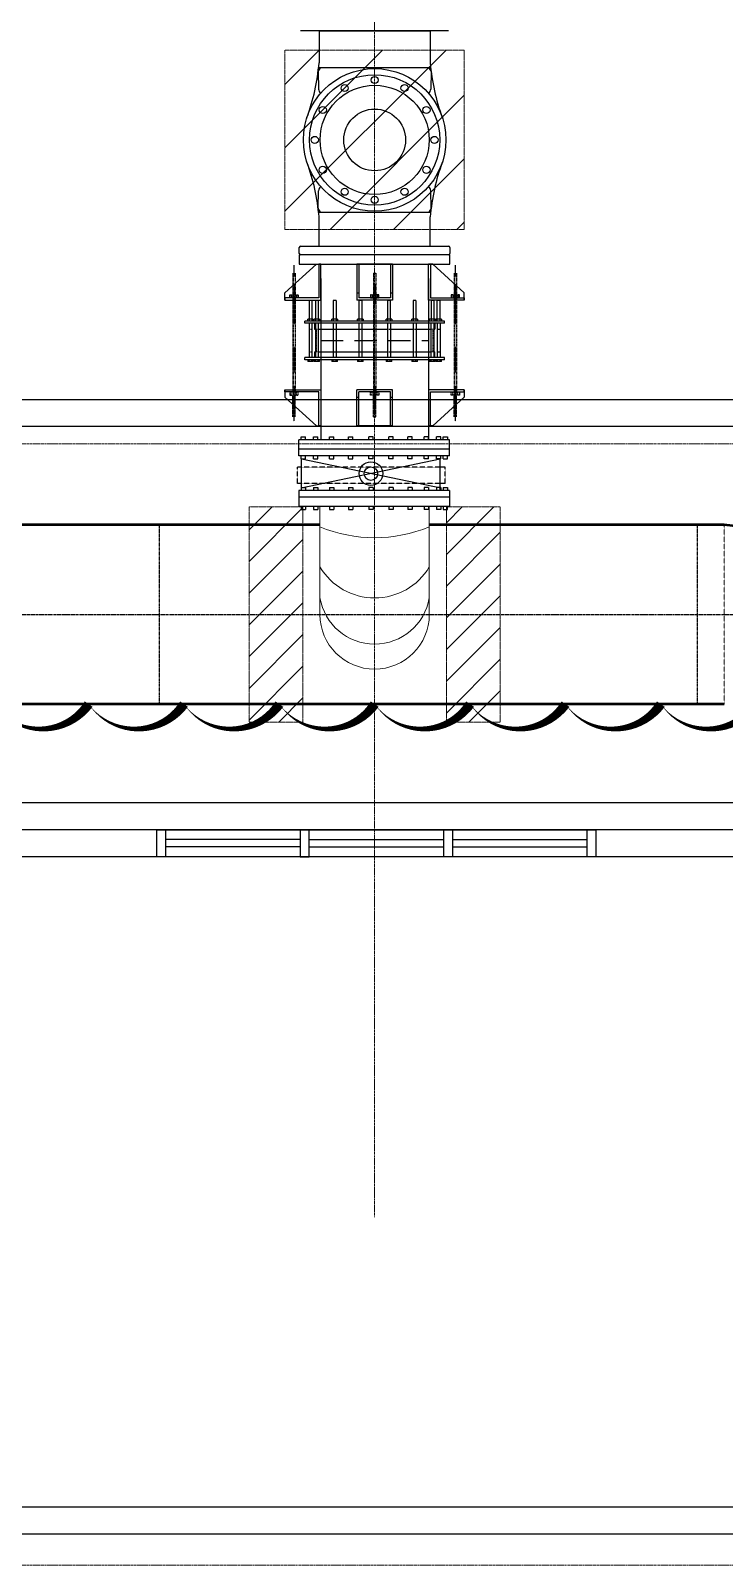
# Model space of a CAD drawing. Header units: inches. Extents: x 0 to 235202, y 0 to 361577.
# Drawn here: x 145004 to 148872, y 298225 to 306778 of the extents above; entities that cross this region are included whole.
import ezdxf

# ---------------------------------------------------------------- set-up
doc = ezdxf.new("R2010")
doc.units = ezdxf.units.IN
doc.header["$MEASUREMENT"] = 0
for name, pattern in [('CENTER', [2, 1.25, -0.25, 0.25, -0.25]), ('HIDDEN', [0.375, 0.25, -0.125]), ('PHANTOM2', [1.25, 0.625, -0.125, 0.125, -0.125, 0.125, -0.125])]:
    doc.linetypes.add(name, pattern=pattern)
for name, color, linetype, lineweight in [('.5', 8, 'Continuous', 0), ('DIM', 251, 'Continuous', 0), ('hid', 8, 'HIDDEN', 0)]:
    doc.layers.add(name, color=color, linetype=linetype, lineweight=lineweight)
for name, color, linetype in [('1', 1, 'CENTER'), ('2', 2, 'HIDDEN'), ('ID_LEGEND', 3, 'Continuous'), ('PIPE', 3, 'Continuous'), ('sleeve type coupling', 1, 'Continuous'), ('text', 3, 'Continuous')]:
    doc.layers.add(name, color=color, linetype=linetype)

msp = doc.modelspace()

# ---------------------------------------------------------------- linework, layer by layer
at = {"layer": '.5', "color": 8, "linetype": 'CENTER', "ltscale": 10}
for p, q in [((146922.4, 323510.1), (146922.4, 300165.4)), ((169573.2, 304475.8), (105058.9, 304475.8)), ((169573.2, 298225.3), (105058.9, 298225.3))]:
    msp.add_line(p, q, dxfattribs=at)
at = {"color": 8, "lineweight": -3, "ltscale": 5}
for p, q in [((147335.2, 306777.8), (146509.6, 306777.8)), ((146502.4, 305535.9), (146502.4, 305569.4)), ((146509.6, 305576.7), (147335.2, 305576.7)), ((147335.2, 305528.7), (146509.6, 305528.7)), ((147342.4, 305569.4), (147342.4, 305535.9))]:
    msp.add_line(p, q, dxfattribs=at)
at = {"color": 8}
for p, q in [((147342.4, 305528.7), (146502.4, 305528.7)), ((146502.4, 305528.7), (146502.4, 305476.7)), ((147342.4, 305476.7), (147342.4, 305528.7)), ((146422.4, 305316.7), (146597.4, 305476.7)), ((146502.4, 305476.7), (147342.4, 305476.7)), ((146597.4, 305476.7), (146622.4, 305476.7)), ((146622.4, 305476.7), (146610.4, 305476.7)), ((146610.4, 305476.7), (146610.4, 305288.7)), ((146622.4, 305276.7), (146622.4, 305476.7)), ((146822.4, 305476.7), (146822.4, 305276.7)), ((147022.4, 305476.7), (146822.4, 305476.7)), ((146834.4, 305476.7), (146834.4, 305288.7)), ((147010.4, 305476.7), (147010.4, 305288.7)), ((147022.4, 305476.7), (147022.4, 305276.7)), ((147247.4, 305476.7), (147222.4, 305476.7)), ((147222.4, 305476.7), (147234.4, 305476.7)), ((147222.4, 305276.7), (147222.4, 305476.7)), ((147234.4, 305476.7), (147234.4, 305288.7)), ((147422.4, 305316.7), (147247.4, 305476.7)), ((146422.4, 305276.7), (146422.4, 305316.7)), ((146610.4, 305288.7), (146422.4, 305288.7)), ((146422.4, 305288.7), (146422.4, 305276.7)), ((146422.4, 305276.7), (146622.4, 305276.7)), ((146822.4, 305316.7), (146834.4, 305316.7)), ((147022.4, 305276.7), (146822.4, 305276.7)), ((147010.4, 305288.7), (146834.4, 305288.7)), ((147010.4, 305316.7), (147022.4, 305316.7)), ((147422.4, 305276.7), (147222.4, 305276.7)), ((147234.4, 305288.7), (147422.4, 305288.7)), ((147422.4, 305276.7), (147422.4, 305316.7)), ((147422.4, 305288.7), (147422.4, 305276.7)), ((146422.4, 304776.3), (146422.4, 304736.3)), ((146422.4, 304764.3), (146422.4, 304776.3)), ((146422.4, 304776.3), (146622.4, 304776.3)), ((146610.4, 304764.3), (146422.4, 304764.3)), ((146422.4, 304736.3), (146597.4, 304576.3)), ((146610.4, 304576.3), (146610.4, 304764.3)), ((146622.4, 304776.3), (146622.4, 304576.3)), ((146822.4, 304576.3), (146822.4, 304776.3)), ((147022.4, 304776.3), (146822.4, 304776.3)), ((146822.4, 304736.3), (146834.4, 304736.3)), ((146834.4, 304576.3), (146834.4, 304764.3)), ((147010.4, 304764.3), (146834.4, 304764.3)), ((147010.4, 304576.3), (147010.4, 304764.3)), ((147010.4, 304736.3), (147022.4, 304736.3)), ((147022.4, 304576.3), (147022.4, 304776.3)), ((147422.4, 304776.3), (147222.4, 304776.3)), ((147222.4, 304776.3), (147222.4, 304576.3)), ((147234.4, 304576.3), (147234.4, 304764.3)), ((147234.4, 304764.3), (147422.4, 304764.3)), ((147422.4, 304736.3), (147247.4, 304576.3)), ((147422.4, 304776.3), (147422.4, 304736.3)), ((147422.4, 304764.3), (147422.4, 304776.3)), ((146597.4, 304576.3), (146622.4, 304576.3)), ((146622.4, 304576.3), (146610.4, 304576.3)), ((147022.4, 304576.3), (146822.4, 304576.3)), ((147247.4, 304576.3), (147222.4, 304576.3)), ((147222.4, 304576.3), (147234.4, 304576.3)), ((147339.9, 304497.6), (146499.9, 304497.6)), ((146499.9, 304408.9), (146499.9, 304497.6)), ((146512, 304514.8), (146536.2, 304514.8)), ((146512, 304497.6), (146512, 304514.8)), ((146536.2, 304497.6), (146536.2, 304514.8)), ((146581.3, 304514.8), (146605.5, 304514.8)), ((146581.3, 304497.6), (146581.3, 304514.8)), ((146605.5, 304497.6), (146605.5, 304514.8)), ((146671.6, 304514.8), (146695.8, 304514.8)), ((146671.6, 304497.6), (146671.6, 304514.8)), ((146695.8, 304497.6), (146695.8, 304514.8)), ((146776.7, 304514.8), (146800.9, 304514.8)), ((146776.7, 304497.6), (146776.7, 304514.8)), ((146800.9, 304497.6), (146800.9, 304514.8)), ((146889.5, 304497.6), (146889.5, 304514.8)), ((146913.7, 304514.8), (146889.5, 304514.8)), ((146913.7, 304497.6), (146913.7, 304514.8)), ((147002.3, 304497.6), (147002.3, 304514.8)), ((147026.6, 304514.8), (147002.3, 304514.8)), ((147026.6, 304497.6), (147026.6, 304514.8)), ((147107.5, 304497.6), (147107.5, 304514.8)), ((147131.7, 304514.8), (147107.5, 304514.8)), ((147131.7, 304497.6), (147131.7, 304514.8)), ((147197.7, 304497.6), (147197.7, 304514.8)), ((147222, 304514.8), (147197.7, 304514.8)), ((147222, 304497.6), (147222, 304514.8)), ((147267, 304497.6), (147267, 304514.8)), ((147291.2, 304514.8), (147267, 304514.8)), ((147291.2, 304497.6), (147291.2, 304514.8)), ((147305.3, 304497.6), (147305.3, 304514.8)), ((147305.3, 304514.8), (147329.5, 304514.8)), ((147329.5, 304514.8), (147329.5, 304497.6)), ((147339.9, 304408.9), (147339.9, 304497.6)), ((147339.9, 304444.9), (146499.9, 304444.9)), ((147339.9, 304408.9), (146499.9, 304408.9)), ((146512, 304391.7), (146512, 304408.9)), ((146512, 304230.9), (147287.9, 304391.7)), ((146512, 304391.7), (146536.2, 304391.7)), ((146515.4, 304391.7), (147291.2, 304230.9)), ((146515.4, 304213.7), (146515.4, 304391.7)), ((146536.2, 304391.7), (146536.2, 304408.9)), ((146581.3, 304391.7), (146581.3, 304408.9)), ((146581.3, 304391.7), (146605.5, 304391.7)), ((146605.5, 304391.7), (146605.5, 304408.9)), ((146671.6, 304391.7), (146671.6, 304408.9)), ((146671.6, 304391.7), (146695.8, 304391.7)), ((146695.8, 304391.7), (146695.8, 304408.9)), ((146776.7, 304391.7), (146776.7, 304408.9)), ((146776.7, 304391.7), (146800.9, 304391.7)), ((146800.9, 304391.7), (146800.9, 304408.9)), ((146889.5, 304391.7), (146889.5, 304408.9)), ((146913.7, 304391.7), (146889.5, 304391.7)), ((146913.7, 304391.7), (146913.7, 304408.9)), ((147002.3, 304391.7), (147002.3, 304408.9)), ((147026.6, 304391.7), (147002.3, 304391.7)), ((147026.6, 304391.7), (147026.6, 304408.9)), ((147107.5, 304391.7), (147107.5, 304408.9)), ((147131.7, 304391.7), (147107.5, 304391.7)), ((147131.7, 304391.7), (147131.7, 304408.9)), ((147197.7, 304391.7), (147197.7, 304408.9)), ((147222, 304391.7), (147197.7, 304391.7)), ((147222, 304391.7), (147222, 304408.9)), ((147267, 304391.7), (147267, 304408.9)), ((147291.2, 304391.7), (147267, 304391.7)), ((147287.9, 304213.7), (147287.9, 304391.7)), ((147291.2, 304391.7), (147291.2, 304408.9)), ((147305.3, 304391.7), (147305.3, 304408.9)), ((147305.3, 304391.7), (147329.5, 304391.7)), ((147329.5, 304391.7), (147329.5, 304408.9)), ((146515.4, 304344.5), (146492.2, 304344.5)), ((147315.6, 304344.5), (147287.9, 304344.5)), ((146515.4, 304254.2), (146492.2, 304254.2)), ((146499.9, 304214.6), (146499.9, 304126.6)), ((147339.9, 304214.6), (146499.9, 304214.6)), ((146512, 304231.8), (146536.2, 304231.8)), ((146512, 304231.8), (146512, 304214.6)), ((146536.2, 304231.8), (146536.2, 304214.6)), ((146581.3, 304231.8), (146605.5, 304231.8)), ((146581.3, 304231.8), (146581.3, 304214.6)), ((146605.5, 304231.8), (146605.5, 304214.6)), ((146671.6, 304231.8), (146695.8, 304231.8)), ((146671.6, 304231.8), (146671.6, 304214.6)), ((146695.8, 304231.8), (146695.8, 304214.6)), ((146776.7, 304231.8), (146800.9, 304231.8)), ((146776.7, 304231.8), (146776.7, 304214.6)), ((146800.9, 304231.8), (146800.9, 304214.6)), ((146889.5, 304231.8), (146889.5, 304214.6)), ((146913.7, 304231.8), (146889.5, 304231.8)), ((146913.7, 304231.8), (146913.7, 304214.6)), ((147002.3, 304231.8), (147002.3, 304214.6)), ((147026.6, 304231.8), (147002.3, 304231.8)), ((147026.6, 304231.8), (147026.6, 304214.6)), ((147107.5, 304231.8), (147107.5, 304214.6)), ((147131.7, 304231.8), (147107.5, 304231.8)), ((147131.7, 304231.8), (147131.7, 304214.6)), ((147197.7, 304231.8), (147197.7, 304214.6)), ((147222, 304231.8), (147197.7, 304231.8)), ((147222, 304231.8), (147222, 304214.6)), ((147267, 304231.8), (147267, 304214.6)), ((147291.2, 304231.8), (147267, 304231.8)), ((147315.6, 304254.2), (147287.9, 304254.2)), ((147291.2, 304231.8), (147291.2, 304214.6)), ((147305.3, 304231.8), (147305.3, 304214.6)), ((147305.3, 304231.8), (147329.5, 304231.8)), ((147329.5, 304231.8), (147329.5, 304214.6)), ((147339.9, 304214.6), (147339.9, 304126.6)), ((147339.9, 304178.6), (146499.9, 304178.6)), ((147339.9, 304126.6), (146499.9, 304126.6)), ((146512, 304126.6), (146512, 304109.3)), ((146536.2, 304126.6), (146536.2, 304109.3)), ((146581.3, 304126.6), (146581.3, 304109.3)), ((146605.5, 304126.6), (146605.5, 304109.3)), ((146671.6, 304126.6), (146671.6, 304109.3)), ((146695.8, 304126.6), (146695.8, 304109.3)), ((146776.7, 304126.6), (146776.7, 304109.3)), ((146800.9, 304126.6), (146800.9, 304109.3)), ((146889.5, 304126.6), (146889.5, 304109.3)), ((146913.7, 304126.6), (146913.7, 304109.3)), ((147002.3, 304126.6), (147002.3, 304109.3)), ((147026.6, 304126.6), (147026.6, 304109.3)), ((147107.5, 304126.6), (147107.5, 304109.3)), ((147131.7, 304126.6), (147131.7, 304109.3)), ((147197.7, 304126.6), (147197.7, 304109.3)), ((147222, 304126.6), (147222, 304109.3)), ((147267, 304126.6), (147267, 304109.3)), ((147291.2, 304126.6), (147291.2, 304109.3)), ((147305.3, 304126.6), (147305.3, 304109.3)), ((147329.5, 304109.3), (147329.5, 304126.6)), ((146512, 304109.3), (146536.2, 304109.3)), ((146581.3, 304109.3), (146605.5, 304109.3)), ((146671.6, 304109.3), (146695.8, 304109.3)), ((146776.7, 304109.3), (146800.9, 304109.3)), ((146913.7, 304109.3), (146889.5, 304109.3)), ((147026.6, 304109.3), (147002.3, 304109.3)), ((147131.7, 304109.3), (147107.5, 304109.3)), ((147222, 304109.3), (147197.7, 304109.3)), ((147291.2, 304109.3), (147267, 304109.3)), ((147305.3, 304109.3), (147329.5, 304109.3))]:
    msp.add_line(p, q, dxfattribs=at)
at = {"color": 8, "linetype": 'HIDDEN'}
for p, q in [((146492.2, 304254.2), (146492.2, 304344.5)), ((147287.9, 304344.5), (146515.4, 304344.5)), ((147315.6, 304254.2), (147315.6, 304344.5)), ((147287.9, 304254.2), (146515.4, 304254.2))]:
    msp.add_line(p, q, dxfattribs=at)
at = {"color": 8, "linetype": 'PHANTOM2', "ltscale": 20}
msp.add_line((125082.6, 303524.6), (152564.9, 303524.6), dxfattribs=at)
at = {"color": 1}
msp.add_lwpolyline([(138946.1, 303024.6, 0, 53.2, 0.520567), (139477.9, 303024.6, 0, 53.2, 0.520567), (140009.7, 303024.6, 0, 53.2, 0.520567), (140541.6, 303024.6, 0, 53.2, 0.520567), (141073.4, 303024.6, 0, 53.2, 0.520567), (141605.2, 303024.6, 0, 53.2, 0.520567), (142137, 303024.6, 0, 53.2, 0.520567), (142668.8, 303024.6, 0, 53.2, 0.520567), (143200.6, 303024.6, 0, 53.2, 0.520567), (143732.4, 303024.6, 0, 53.2, 0.520567), (144264.2, 303024.6, 0, 53.2, 0.520567), (144796, 303024.6, 0, 53.2, 0.520567), (145327.8, 303024.6, 0, 53.2, 0.520567), (145859.6, 303024.6, 0, 53.2, 0.520567), (146391.4, 303024.6, 0, 53.2, 0.520567), (146923.2, 303024.6, 0, 53.2, 0.520567), (147455, 303024.6, 0, 53.2, 0.520567), (147986.8, 303024.6, 0, 53.2, 0.520567), (148518.6, 303024.6, 0, 53.2, 0.520567), (149050.4, 303024.6, 0, 53.2, 0.520567)], format="xyseb", dxfattribs=at)
at = {"color": 8}
for radius in [65.7, 37.5]:
    msp.add_circle((146901.6, 304309.4), radius, dxfattribs=at)
at = {"color": 8, "lineweight": -3, "ltscale": 5}
for centre, start, end in [((146509.6, 305569.4), 90, 180), ((146509.6, 305535.9), 180, 270), ((147335.2, 305569.4), 0, 90), ((147335.2, 305535.9), 270, 0)]:
    msp.add_arc(centre, 7.24, start, end, dxfattribs=at)
at = {"layer": '1', "color": 8}
for p, q in [((146465.8, 305426.7), (146465.8, 304764.3)), ((146465.8, 305426.7), (146465.8, 305305.9)), ((146479, 305426.7), (146479, 305305.9)), ((146479.1, 305426.7), (146479.1, 304764.3)), ((146915.8, 305426.7), (146915.8, 304764.3)), ((146915.8, 305426.7), (146915.8, 305305.9)), ((146915.8, 305426.7), (146929, 305426.7)), ((146915.8, 305426.7), (146929, 305426.7)), ((146929, 305426.7), (146929, 304764.3)), ((146929, 305426.7), (146929, 305305.9)), ((147365.8, 305426.7), (147365.8, 304764.3)), ((147365.8, 305426.7), (147365.8, 305305.9)), ((147379, 305426.7), (147379, 304764.3)), ((147379, 305426.7), (147379, 305305.9)), ((146479, 305363.2), (146465.8, 305363.2)), ((146479, 305363.2), (146465.8, 305363.2)), ((146479, 305359.2), (146465.8, 305359.2)), ((146479, 305359.2), (146465.8, 305359.2)), ((146479, 305359.2), (146465.8, 305359.2)), ((146479, 305359.2), (146465.8, 305359.2)), ((146479, 305355.1), (146465.8, 305355.1)), ((146479, 305355.1), (146465.8, 305355.1)), ((146479, 305351.3), (146465.8, 305351.3)), ((146479, 305351.3), (146465.8, 305351.3)), ((146479, 305347.2), (146465.8, 305347.2)), ((146479, 305347.2), (146465.8, 305347.2)), ((146479, 305347.2), (146465.8, 305347.2)), ((146479, 305347.2), (146465.8, 305347.2)), ((146479, 305343.1), (146465.8, 305343.1)), ((146479, 305343.1), (146465.8, 305343.1)), ((146479, 305339), (146465.8, 305339)), ((146479, 305339), (146465.8, 305339)), ((146479, 305334.9), (146465.8, 305334.9)), ((146479, 305334.9), (146465.8, 305334.9)), ((146479, 305330.8), (146465.8, 305330.8)), ((146479, 305330.8), (146465.8, 305330.8)), ((146479, 305326.7), (146465.8, 305326.7)), ((146479, 305326.7), (146465.8, 305326.7)), ((146915.8, 305363.2), (146929, 305363.2)), ((146915.8, 305363.2), (146929, 305363.2)), ((146915.8, 305359.2), (146929, 305359.2)), ((146915.8, 305359.2), (146929, 305359.2)), ((146915.8, 305359.2), (146929, 305359.2)), ((146915.8, 305359.2), (146929, 305359.2)), ((146915.8, 305355.1), (146929, 305355.1)), ((146915.8, 305355.1), (146929, 305355.1)), ((146915.8, 305351.3), (146929, 305351.3)), ((146915.8, 305351.3), (146929, 305351.3)), ((146915.8, 305347.2), (146929, 305347.2)), ((146915.8, 305347.2), (146929, 305347.2)), ((146915.8, 305347.2), (146929, 305347.2)), ((146915.8, 305347.2), (146929, 305347.2)), ((146915.8, 305343.1), (146929, 305343.1)), ((146915.8, 305343.1), (146929, 305343.1)), ((146915.8, 305339), (146929, 305339)), ((146915.8, 305339), (146929, 305339)), ((146915.8, 305334.9), (146929, 305334.9)), ((146915.8, 305334.9), (146929, 305334.9)), ((146915.8, 305330.8), (146929, 305330.8)), ((146915.8, 305330.8), (146929, 305330.8)), ((146915.8, 305326.7), (146929, 305326.7)), ((146915.8, 305326.7), (146929, 305326.7)), ((147365.8, 305363.2), (147379, 305363.2)), ((147365.8, 305363.2), (147379, 305363.2)), ((147365.8, 305359.2), (147379, 305359.2)), ((147365.8, 305359.2), (147379, 305359.2)), ((147365.8, 305359.2), (147379, 305359.2)), ((147365.8, 305359.2), (147379, 305359.2)), ((147365.8, 305355.1), (147379, 305355.1)), ((147365.8, 305355.1), (147379, 305355.1)), ((147365.8, 305351.3), (147379, 305351.3)), ((147365.8, 305351.3), (147379, 305351.3)), ((147365.8, 305347.2), (147379, 305347.2)), ((147365.8, 305347.2), (147379, 305347.2)), ((147365.8, 305347.2), (147379, 305347.2)), ((147365.8, 305347.2), (147379, 305347.2)), ((147365.8, 305343.1), (147379, 305343.1)), ((147365.8, 305343.1), (147379, 305343.1)), ((147365.8, 305339), (147379, 305339)), ((147365.8, 305339), (147379, 305339)), ((147365.8, 305334.9), (147379, 305334.9)), ((147365.8, 305334.9), (147379, 305334.9)), ((147365.8, 305330.8), (147379, 305330.8)), ((147365.8, 305330.8), (147379, 305330.8)), ((147365.8, 305326.7), (147379, 305326.7)), ((147365.8, 305326.7), (147379, 305326.7)), ((146449.7, 305288.7), (146449.7, 305305.9)), ((146449.7, 305305.9), (146495.2, 305305.9)), ((146449.7, 305288.7), (146449.7, 305305.9)), ((146449.7, 305305.9), (146495.2, 305305.9)), ((146495.2, 305288.7), (146449.7, 305288.7)), ((146495.2, 305288.7), (146449.7, 305288.7)), ((146457.8, 305305.9), (146457.8, 305288.7)), ((146457.8, 305305.9), (146457.8, 305288.7)), ((146479, 305322.7), (146465.8, 305322.7)), ((146479, 305322.7), (146465.8, 305322.7)), ((146479, 305318.6), (146465.8, 305318.6)), ((146479, 305318.6), (146465.8, 305318.6)), ((146479, 305314.5), (146465.8, 305314.5)), ((146479, 305314.5), (146465.8, 305314.5)), ((146479, 305310.4), (146465.8, 305310.4)), ((146479, 305310.4), (146465.8, 305310.4)), ((146479, 305306.3), (146465.8, 305306.3)), ((146479, 305306.3), (146465.8, 305306.3)), ((146479, 305285.9), (146465.8, 305285.9)), ((146479, 305285.9), (146465.8, 305285.9)), ((146479, 305281.8), (146465.8, 305281.8)), ((146479, 305281.8), (146465.8, 305281.8)), ((146479, 305277.7), (146465.8, 305277.7)), ((146479, 305277.7), (146465.8, 305277.7)), ((146479, 305273.6), (146465.8, 305273.6)), ((146479, 305273.6), (146465.8, 305273.6)), ((146479, 305269.5), (146465.8, 305269.5)), ((146479, 305269.5), (146465.8, 305269.5)), ((146479, 305265.5), (146465.8, 305265.5)), ((146479, 305265.5), (146465.8, 305265.5)), ((146479, 305261.4), (146465.8, 305261.4)), ((146479, 305261.4), (146465.8, 305261.4)), ((146479, 305257.3), (146465.8, 305257.3)), ((146479, 305257.3), (146465.8, 305257.3)), ((146487, 305305.9), (146487, 305288.7)), ((146487, 305305.9), (146487, 305288.7)), ((146495.2, 305305.9), (146495.2, 305288.7)), ((146495.2, 305305.9), (146495.2, 305288.7)), ((146945.2, 305305.9), (146899.7, 305305.9)), ((146899.7, 305305.9), (146899.7, 305288.7)), ((146945.2, 305305.9), (146899.7, 305305.9)), ((146899.7, 305305.9), (146899.7, 305288.7)), ((146899.7, 305288.7), (146945.2, 305288.7)), ((146899.7, 305288.7), (146945.2, 305288.7)), ((146907.8, 305305.9), (146907.8, 305288.7)), ((146907.8, 305305.9), (146907.8, 305288.7)), ((146915.8, 305322.7), (146929, 305322.7)), ((146915.8, 305322.7), (146929, 305322.7)), ((146915.8, 305318.6), (146929, 305318.6)), ((146915.8, 305318.6), (146929, 305318.6)), ((146915.8, 305314.5), (146929, 305314.5)), ((146915.8, 305314.5), (146929, 305314.5)), ((146915.8, 305310.4), (146929, 305310.4)), ((146915.8, 305310.4), (146929, 305310.4)), ((146915.8, 305306.3), (146929, 305306.3)), ((146915.8, 305306.3), (146929, 305306.3)), ((146915.8, 305285.9), (146929, 305285.9)), ((146915.8, 305285.9), (146929, 305285.9)), ((146915.8, 305281.8), (146929, 305281.8)), ((146915.8, 305281.8), (146929, 305281.8)), ((146915.8, 305277.7), (146929, 305277.7)), ((146915.8, 305277.7), (146929, 305277.7)), ((146915.8, 305273.6), (146929, 305273.6)), ((146915.8, 305273.6), (146929, 305273.6)), ((146915.8, 305269.5), (146929, 305269.5)), ((146915.8, 305269.5), (146929, 305269.5)), ((146915.8, 305265.5), (146929, 305265.5)), ((146915.8, 305265.5), (146929, 305265.5)), ((146915.8, 305261.4), (146929, 305261.4)), ((146915.8, 305261.4), (146929, 305261.4)), ((146915.8, 305257.3), (146929, 305257.3)), ((146915.8, 305257.3), (146929, 305257.3)), ((146937, 305305.9), (146937, 305288.7)), ((146937, 305305.9), (146937, 305288.7)), ((146945.2, 305288.7), (146945.2, 305305.9)), ((146945.2, 305288.7), (146945.2, 305305.9)), ((147395.2, 305305.9), (147349.7, 305305.9)), ((147349.7, 305305.9), (147349.7, 305288.7)), ((147395.2, 305305.9), (147349.7, 305305.9)), ((147349.7, 305305.9), (147349.7, 305288.7)), ((147349.7, 305288.7), (147395.2, 305288.7)), ((147349.7, 305288.7), (147395.2, 305288.7)), ((147357.8, 305305.9), (147357.8, 305288.7)), ((147357.8, 305305.9), (147357.8, 305288.7)), ((147365.8, 305322.7), (147379, 305322.7)), ((147365.8, 305322.7), (147379, 305322.7)), ((147365.8, 305318.6), (147379, 305318.6)), ((147365.8, 305318.6), (147379, 305318.6)), ((147365.8, 305314.5), (147379, 305314.5)), ((147365.8, 305314.5), (147379, 305314.5)), ((147365.8, 305310.4), (147379, 305310.4)), ((147365.8, 305310.4), (147379, 305310.4)), ((147365.8, 305306.3), (147379, 305306.3)), ((147365.8, 305306.3), (147379, 305306.3)), ((147365.8, 305285.9), (147379, 305285.9)), ((147365.8, 305285.9), (147379, 305285.9)), ((147365.8, 305281.8), (147379, 305281.8)), ((147365.8, 305281.8), (147379, 305281.8)), ((147365.8, 305277.7), (147379, 305277.7)), ((147365.8, 305277.7), (147379, 305277.7)), ((147365.8, 305273.6), (147379, 305273.6)), ((147365.8, 305273.6), (147379, 305273.6)), ((147365.8, 305269.5), (147379, 305269.5)), ((147365.8, 305269.5), (147379, 305269.5)), ((147365.8, 305265.5), (147379, 305265.5)), ((147365.8, 305265.5), (147379, 305265.5)), ((147365.8, 305261.4), (147379, 305261.4)), ((147365.8, 305261.4), (147379, 305261.4)), ((147365.8, 305257.3), (147379, 305257.3)), ((147365.8, 305257.3), (147379, 305257.3)), ((147387, 305305.9), (147387, 305288.7)), ((147387, 305305.9), (147387, 305288.7)), ((147395.2, 305288.7), (147395.2, 305305.9)), ((147395.2, 305288.7), (147395.2, 305305.9)), ((146449.7, 304764.3), (146449.7, 304747.1)), ((146495.2, 304764.3), (146449.7, 304764.3)), ((146449.7, 304764.3), (146449.7, 304747.1)), ((146495.2, 304764.3), (146449.7, 304764.3)), ((146449.7, 304747.1), (146495.2, 304747.1)), ((146449.7, 304747.1), (146495.2, 304747.1)), ((146457.8, 304747.1), (146457.8, 304764.3)), ((146457.8, 304747.1), (146457.8, 304764.3)), ((146479, 304795.6), (146465.8, 304795.6)), ((146479, 304795.6), (146465.8, 304795.6)), ((146479, 304791.6), (146465.8, 304791.6)), ((146479, 304791.6), (146465.8, 304791.6)), ((146479, 304787.5), (146465.8, 304787.5)), ((146479, 304787.5), (146465.8, 304787.5)), ((146479, 304783.4), (146465.8, 304783.4)), ((146479, 304783.4), (146465.8, 304783.4)), ((146479, 304779.3), (146465.8, 304779.3)), ((146479, 304779.3), (146465.8, 304779.3)), ((146479, 304775.2), (146465.8, 304775.2)), ((146479, 304775.2), (146465.8, 304775.2)), ((146479, 304771.1), (146465.8, 304771.1)), ((146479, 304771.1), (146465.8, 304771.1)), ((146479, 304767), (146465.8, 304767)), ((146479, 304767), (146465.8, 304767)), ((146465.8, 304626.3), (146465.8, 304747.1)), ((146479, 304746.6), (146465.8, 304746.6)), ((146479, 304746.6), (146465.8, 304746.6)), ((146479, 304742.5), (146465.8, 304742.5)), ((146479, 304742.5), (146465.8, 304742.5)), ((146479, 304738.4), (146465.8, 304738.4)), ((146479, 304738.4), (146465.8, 304738.4)), ((146479, 304734.3), (146465.8, 304734.3)), ((146479, 304734.3), (146465.8, 304734.3)), ((146479, 304730.3), (146465.8, 304730.3)), ((146479, 304730.3), (146465.8, 304730.3)), ((146479, 304726.2), (146465.8, 304726.2)), ((146479, 304726.2), (146465.8, 304726.2)), ((146479, 304626.3), (146479, 304747.1)), ((146487, 304747.1), (146487, 304764.3)), ((146487, 304747.1), (146487, 304764.3)), ((146495.2, 304747.1), (146495.2, 304764.3)), ((146495.2, 304747.1), (146495.2, 304764.3)), ((146899.7, 304747.1), (146899.7, 304764.3)), ((146899.7, 304764.3), (146945.2, 304764.3)), ((146899.7, 304747.1), (146899.7, 304764.3)), ((146899.7, 304764.3), (146945.2, 304764.3)), ((146945.2, 304747.1), (146899.7, 304747.1)), ((146945.2, 304747.1), (146899.7, 304747.1)), ((146907.8, 304747.1), (146907.8, 304764.3)), ((146907.8, 304747.1), (146907.8, 304764.3)), ((146915.8, 304795.6), (146929, 304795.6)), ((146915.8, 304795.6), (146929, 304795.6)), ((146915.8, 304791.6), (146929, 304791.6)), ((146915.8, 304791.6), (146929, 304791.6)), ((146915.8, 304787.5), (146929, 304787.5)), ((146915.8, 304787.5), (146929, 304787.5)), ((146915.8, 304783.4), (146929, 304783.4)), ((146915.8, 304783.4), (146929, 304783.4)), ((146915.8, 304779.3), (146929, 304779.3)), ((146915.8, 304779.3), (146929, 304779.3)), ((146915.8, 304775.2), (146929, 304775.2)), ((146915.8, 304775.2), (146929, 304775.2)), ((146915.8, 304771.1), (146929, 304771.1)), ((146915.8, 304771.1), (146929, 304771.1)), ((146915.8, 304767), (146929, 304767)), ((146915.8, 304767), (146929, 304767)), ((146915.8, 304626.3), (146915.8, 304747.1)), ((146915.8, 304746.6), (146929, 304746.6)), ((146915.8, 304746.6), (146929, 304746.6)), ((146915.8, 304742.5), (146929, 304742.5)), ((146915.8, 304742.5), (146929, 304742.5)), ((146915.8, 304738.4), (146929, 304738.4)), ((146915.8, 304738.4), (146929, 304738.4)), ((146915.8, 304734.3), (146929, 304734.3)), ((146915.8, 304734.3), (146929, 304734.3)), ((146915.8, 304730.3), (146929, 304730.3)), ((146915.8, 304730.3), (146929, 304730.3)), ((146915.8, 304726.2), (146929, 304726.2)), ((146915.8, 304726.2), (146929, 304726.2)), ((146929, 304626.3), (146929, 304747.1)), ((146937, 304747.1), (146937, 304764.3)), ((146937, 304747.1), (146937, 304764.3)), ((146945.2, 304764.3), (146945.2, 304747.1)), ((146945.2, 304764.3), (146945.2, 304747.1)), ((147349.7, 304747.1), (147349.7, 304764.3)), ((147349.7, 304764.3), (147395.2, 304764.3)), ((147349.7, 304747.1), (147349.7, 304764.3)), ((147349.7, 304764.3), (147395.2, 304764.3)), ((147395.2, 304747.1), (147349.7, 304747.1)), ((147395.2, 304747.1), (147349.7, 304747.1)), ((147357.8, 304747.1), (147357.8, 304764.3)), ((147357.8, 304747.1), (147357.8, 304764.3)), ((147365.8, 304795.6), (147379, 304795.6)), ((147365.8, 304795.6), (147379, 304795.6)), ((147365.8, 304791.6), (147379, 304791.6)), ((147365.8, 304791.6), (147379, 304791.6)), ((147365.8, 304787.5), (147379, 304787.5)), ((147365.8, 304787.5), (147379, 304787.5)), ((147365.8, 304783.4), (147379, 304783.4)), ((147365.8, 304783.4), (147379, 304783.4)), ((147365.8, 304779.3), (147379, 304779.3)), ((147365.8, 304779.3), (147379, 304779.3)), ((147365.8, 304775.2), (147379, 304775.2)), ((147365.8, 304775.2), (147379, 304775.2)), ((147365.8, 304771.1), (147379, 304771.1)), ((147365.8, 304771.1), (147379, 304771.1)), ((147365.8, 304767), (147379, 304767)), ((147365.8, 304767), (147379, 304767)), ((147365.8, 304626.3), (147365.8, 304747.1)), ((147365.8, 304746.6), (147379, 304746.6)), ((147365.8, 304746.6), (147379, 304746.6)), ((147365.8, 304742.5), (147379, 304742.5)), ((147365.8, 304742.5), (147379, 304742.5)), ((147365.8, 304738.4), (147379, 304738.4)), ((147365.8, 304738.4), (147379, 304738.4)), ((147365.8, 304734.3), (147379, 304734.3)), ((147365.8, 304734.3), (147379, 304734.3)), ((147365.8, 304730.3), (147379, 304730.3)), ((147365.8, 304730.3), (147379, 304730.3)), ((147365.8, 304726.2), (147379, 304726.2)), ((147365.8, 304726.2), (147379, 304726.2)), ((147379, 304626.3), (147379, 304747.1)), ((147387, 304747.1), (147387, 304764.3)), ((147387, 304747.1), (147387, 304764.3)), ((147395.2, 304764.3), (147395.2, 304747.1)), ((147395.2, 304764.3), (147395.2, 304747.1)), ((146479, 304722.1), (146465.8, 304722.1)), ((146479, 304722.1), (146465.8, 304722.1)), ((146479, 304718), (146465.8, 304718)), ((146479, 304718), (146465.8, 304718)), ((146479, 304713.9), (146465.8, 304713.9)), ((146479, 304713.9), (146465.8, 304713.9)), ((146479, 304709.8), (146465.8, 304709.8)), ((146479, 304709.8), (146465.8, 304709.8)), ((146479, 304705.7), (146465.8, 304705.7)), ((146479, 304705.7), (146465.8, 304705.7)), ((146479, 304705.7), (146465.8, 304705.7)), ((146479, 304705.7), (146465.8, 304705.7)), ((146479, 304701.7), (146465.8, 304701.7)), ((146479, 304701.7), (146465.8, 304701.7)), ((146479, 304697.8), (146465.8, 304697.8)), ((146479, 304697.8), (146465.8, 304697.8)), ((146479, 304693.8), (146465.8, 304693.8)), ((146479, 304693.8), (146465.8, 304693.8)), ((146479, 304693.8), (146465.8, 304693.8)), ((146479, 304693.8), (146465.8, 304693.8)), ((146479, 304689.7), (146465.8, 304689.7)), ((146479, 304689.7), (146465.8, 304689.7)), ((146915.8, 304722.1), (146929, 304722.1)), ((146915.8, 304722.1), (146929, 304722.1)), ((146915.8, 304718), (146929, 304718)), ((146915.8, 304718), (146929, 304718)), ((146915.8, 304713.9), (146929, 304713.9)), ((146915.8, 304713.9), (146929, 304713.9)), ((146915.8, 304709.8), (146929, 304709.8)), ((146915.8, 304709.8), (146929, 304709.8)), ((146915.8, 304705.7), (146929, 304705.7)), ((146915.8, 304705.7), (146929, 304705.7)), ((146915.8, 304705.7), (146929, 304705.7)), ((146915.8, 304705.7), (146929, 304705.7)), ((146915.8, 304701.7), (146929, 304701.7)), ((146915.8, 304701.7), (146929, 304701.7)), ((146915.8, 304697.8), (146929, 304697.8)), ((146915.8, 304697.8), (146929, 304697.8)), ((146915.8, 304693.8), (146929, 304693.8)), ((146915.8, 304693.8), (146929, 304693.8)), ((146915.8, 304693.8), (146929, 304693.8)), ((146915.8, 304693.8), (146929, 304693.8)), ((146915.8, 304689.7), (146929, 304689.7)), ((146915.8, 304689.7), (146929, 304689.7)), ((147365.8, 304722.1), (147379, 304722.1)), ((147365.8, 304722.1), (147379, 304722.1)), ((147365.8, 304718), (147379, 304718)), ((147365.8, 304718), (147379, 304718)), ((147365.8, 304713.9), (147379, 304713.9)), ((147365.8, 304713.9), (147379, 304713.9)), ((147365.8, 304709.8), (147379, 304709.8)), ((147365.8, 304709.8), (147379, 304709.8)), ((147365.8, 304705.7), (147379, 304705.7)), ((147365.8, 304705.7), (147379, 304705.7)), ((147365.8, 304705.7), (147379, 304705.7)), ((147365.8, 304705.7), (147379, 304705.7)), ((147365.8, 304701.7), (147379, 304701.7)), ((147365.8, 304701.7), (147379, 304701.7)), ((146915.8, 304626.3), (146929, 304626.3)), ((146915.8, 304626.3), (146929, 304626.3)), ((145722.4, 303024.6), (145722.4, 304024.6)), ((148722.4, 303024.6), (148722.4, 304024.6))]:
    msp.add_line(p, q, dxfattribs=at)
at = {"layer": '1', "color": 8, "linetype": 'CENTER', "ltscale": 0.09}
for p, q in [((146472.4, 305470.8), (146472.4, 304601)), ((147372.4, 305470.8), (147372.4, 304601))]:
    msp.add_line(p, q, dxfattribs=at)
at = {"layer": '1', "color": 8, "linetype": 'HIDDEN', "ltscale": 0.009}
for p, q in [((146465.8, 305288.7), (146465.8, 305305.9)), ((146479, 305302.2), (146465.8, 305302.2)), ((146479, 305302.2), (146465.8, 305302.2)), ((146479, 305298.1), (146465.8, 305298.1)), ((146479, 305298.1), (146465.8, 305298.1)), ((146479, 305294.1), (146465.8, 305294.1)), ((146479, 305294.1), (146465.8, 305294.1)), ((146479, 305290), (146465.8, 305290)), ((146479, 305290), (146465.8, 305290)), ((146479, 305288.7), (146479, 305305.9)), ((146915.8, 305288.7), (146915.8, 305305.9)), ((146915.8, 305302.2), (146929, 305302.2)), ((146915.8, 305302.2), (146929, 305302.2)), ((146915.8, 305298.1), (146929, 305298.1)), ((146915.8, 305298.1), (146929, 305298.1)), ((146915.8, 305294.1), (146929, 305294.1)), ((146915.8, 305294.1), (146929, 305294.1)), ((146915.8, 305290), (146929, 305290)), ((146915.8, 305290), (146929, 305290)), ((146929, 305288.7), (146929, 305305.9)), ((147365.8, 305288.7), (147365.8, 305305.9)), ((147365.8, 305302.2), (147379, 305302.2)), ((147365.8, 305302.2), (147379, 305302.2)), ((147365.8, 305298.1), (147379, 305298.1)), ((147365.8, 305298.1), (147379, 305298.1)), ((147365.8, 305294.1), (147379, 305294.1)), ((147365.8, 305294.1), (147379, 305294.1)), ((147365.8, 305290), (147379, 305290)), ((147365.8, 305290), (147379, 305290)), ((147379, 305288.7), (147379, 305305.9)), ((146465.8, 304764.3), (146465.8, 304747.1)), ((146479, 304763), (146465.8, 304763)), ((146479, 304763), (146465.8, 304763)), ((146479, 304758.9), (146465.8, 304758.9)), ((146479, 304758.9), (146465.8, 304758.9)), ((146479, 304754.8), (146465.8, 304754.8)), ((146479, 304754.8), (146465.8, 304754.8)), ((146479, 304750.7), (146465.8, 304750.7)), ((146479, 304750.7), (146465.8, 304750.7)), ((146479, 304764.3), (146479, 304747.1)), ((146915.8, 304764.3), (146915.8, 304747.1)), ((146915.8, 304763), (146929, 304763)), ((146915.8, 304763), (146929, 304763)), ((146915.8, 304758.9), (146929, 304758.9)), ((146915.8, 304758.9), (146929, 304758.9)), ((146915.8, 304754.8), (146929, 304754.8)), ((146915.8, 304754.8), (146929, 304754.8)), ((146915.8, 304750.7), (146929, 304750.7)), ((146915.8, 304750.7), (146929, 304750.7)), ((146929, 304764.3), (146929, 304747.1)), ((147365.8, 304764.3), (147365.8, 304747.1)), ((147365.8, 304763), (147379, 304763)), ((147365.8, 304763), (147379, 304763)), ((147365.8, 304758.9), (147379, 304758.9)), ((147365.8, 304758.9), (147379, 304758.9)), ((147365.8, 304754.8), (147379, 304754.8)), ((147365.8, 304754.8), (147379, 304754.8)), ((147365.8, 304750.7), (147379, 304750.7)), ((147365.8, 304750.7), (147379, 304750.7)), ((147379, 304764.3), (147379, 304747.1))]:
    msp.add_line(p, q, dxfattribs=at)
at = {"layer": '2', "color": 8, "linetype": 'HIDDEN', "ltscale": 500}
msp.add_line((146622.4, 305051.5), (147222.4, 305051.5), dxfattribs=at)
at = {"layer": 'DIM', "color": 8, "linetype": 'HIDDEN', "ltscale": 7}
for p, q in [((147422.4, 306669.2), (146422.4, 306669.2)), ((146422.4, 306669.2), (146422.4, 305669.2)), ((147422.4, 305669.2), (147422.4, 306669.2)), ((146422.4, 305669.2), (147422.4, 305669.2)), ((146222.4, 304124.6), (146222.4, 302924.6)), ((146522.4, 304124.6), (146222.4, 304124.6)), ((146522.4, 302924.6), (146522.4, 304124.6)), ((147322.4, 302924.6), (147322.4, 304124.6)), ((147322.4, 304124.6), (147622.4, 304124.6)), ((147622.4, 304124.6), (147622.4, 302924.6)), ((146222.4, 302924.6), (146522.4, 302924.6)), ((147622.4, 302924.6), (147322.4, 302924.6))]:
    msp.add_line(p, q, dxfattribs=at)
at = {"layer": 'DIM', "color": 8, "linetype": 'Continuous'}
for p, q in [((146422.4, 306478.3), (146613.3, 306669.2)), ((146422.4, 306124.7), (146966.8, 306669.2)), ((146422.4, 305771.2), (147320.4, 306669.2)), ((146674, 305669.2), (147422.4, 306417.6)), ((147027.5, 305669.2), (147422.4, 306064.1)), ((147381.1, 305669.2), (147422.4, 305710.5)), ((146222.4, 303996.5), (146350.5, 304124.6)), ((146222.4, 303819.8), (146522.4, 304119.8)), ((147322.4, 304035.9), (147411.1, 304124.6)), ((147322.4, 303859.1), (147587.9, 304124.6)), ((147322.4, 303682.3), (147622.4, 303982.3)), ((146222.4, 303643), (146522.4, 303943)), ((147322.4, 303505.6), (147622.4, 303805.6)), ((146222.4, 303466.2), (146522.4, 303766.2)), ((147322.4, 303328.8), (147622.4, 303628.8)), ((146222.4, 303289.4), (146522.4, 303589.4)), ((147322.4, 303152), (147622.4, 303452)), ((146222.4, 303112.7), (146522.4, 303412.7)), ((147322.4, 302975.2), (147622.4, 303275.2)), ((146222.4, 302935.9), (146522.4, 303235.9)), ((146387.9, 302924.6), (146522.4, 303059.1)), ((147448.6, 302924.6), (147622.4, 303098.4))]:
    msp.add_line(p, q, dxfattribs=at)
at = {"layer": 'DIM', "color": 8, "linetype": 'HIDDEN', "lineweight": 25, "ltscale": 10}
for p, q in [((126612.4, 304723.1), (153757.6, 304723.1)), ((126762.4, 304573.1), (153607.6, 304573.1)), ((153607.6, 302474.5), (126762.4, 302474.5)), ((153757.6, 302324.5), (126612.4, 302324.5)), ((148982.6, 302324.5), (144882.6, 302324.5)), ((145707.6, 302174.5), (145707.6, 302324.5)), ((145707.6, 302324.5), (148157.6, 302324.5)), ((145707.6, 302174.5), (145707.6, 302324.5)), ((145757.6, 302174.5), (145757.6, 302324.5)), ((146507.6, 302269.5), (145757.6, 302269.5)), ((146557.6, 302324.5), (146507.6, 302324.5)), ((146507.6, 302324.5), (146507.6, 302174.5)), ((146557.6, 302174.5), (146557.6, 302324.5)), ((146557.6, 302269.5), (147307.6, 302269.5)), ((147307.6, 302174.5), (147307.6, 302324.5)), ((147357.6, 302174.5), (147357.6, 302324.5)), ((147357.6, 302269.5), (148107.6, 302269.5)), ((148107.6, 302174.5), (148107.6, 302324.5)), ((148157.6, 302174.5), (148157.6, 302324.5)), ((148157.6, 302174.5), (148157.6, 302324.5)), ((148982.6, 302174.5), (144882.6, 302174.5)), ((148157.6, 302174.5), (145707.6, 302174.5)), ((146507.6, 302229.5), (145757.6, 302229.5)), ((146507.6, 302174.5), (146557.6, 302174.5)), ((146557.6, 302229.5), (147307.6, 302229.5)), ((147357.6, 302229.5), (148107.6, 302229.5)), ((162457.6, 298549.5), (126907.6, 298549.5)), ((148957.6, 298399.5), (144907.6, 298399.5))]:
    msp.add_line(p, q, dxfattribs=at)
at = {"layer": 'DIM', "color": 8}
for p, q in [((146617.6, 303524.6), (146617.6, 304126.6)), ((147227.2, 303524.6), (147227.2, 304126.6))]:
    msp.add_line(p, q, dxfattribs=at)
at = {"layer": 'DIM', "color": 8, "lineweight": 50}
for p, q in [((146617.6, 304024.6), (142737.4, 304024.6)), ((148872.4, 304024.6), (147227.2, 304024.6)), ((150472.4, 303824.6), (148872.4, 304024.6)), ((148872.4, 303024.6), (141682.6, 303024.6))]:
    msp.add_line(p, q, dxfattribs=at)
at = {"layer": 'DIM', "color": 8, "linetype": 'HIDDEN'}
msp.add_line((148872.4, 303024.6), (148872.4, 304024.6), dxfattribs=at)
at = {"layer": 'DIM', "color": 8}
for centre, radius, start, end in [((146922.4, 304748.6), 796.4, 247.5, 292.5), ((146922.4, 303971.6), 355.3, 210.94084, 329.05916), ((146922.4, 303668), 308.9, 189.42017, 350.57983), ((146922.4, 303524.6), 304.8, 180, 0)]:
    msp.add_arc(centre, radius, start, end, dxfattribs=at)
at = {"layer": 'hid', "color": 8, "ltscale": 0.1}
for p, q in [((146592.3, 305115.2), (146608.3, 305115.2)), ((146592.3, 305115.2), (146608.3, 305115.2)), ((146598.6, 304987.8), (146598.6, 305115.2)), ((147236.5, 305115.2), (147252.5, 305115.2)), ((147252.5, 305115.2), (147236.5, 305115.2)), ((147246.2, 304987.8), (147246.2, 305115.2)), ((146592.3, 304987.8), (146608.3, 304987.8)), ((146592.3, 304987.8), (146608.3, 304987.8)), ((147236.5, 304987.8), (147252.5, 304987.8)), ((147252.5, 304987.8), (147236.5, 304987.8))]:
    msp.add_line(p, q, dxfattribs=at)
at = {"layer": 'ID_LEGEND', "color": 8}
msp.add_circle((146922.4, 306169.2), 172.1, dxfattribs=at)
at = {"layer": 'PIPE', "color": 8}
for p, q in [((146612.3, 306777.8), (146612.3, 306597.9)), ((146612.3, 306777.8), (147232.5, 306777.8)), ((147232.5, 306777.8), (147232.5, 306597.9)), ((146607.4, 306549.8), (146609.9, 306452.2)), ((146609.9, 306572.3), (147234.9, 306572.3)), ((147237.5, 306549.8), (147234.9, 306452.2)), ((146607.4, 305788.5), (146609.9, 305886.1)), ((147237.5, 305788.5), (147234.9, 305886.1)), ((146609.9, 305766), (147234.9, 305766)), ((146612.3, 305576.7), (146612.3, 305740.4)), ((147232.5, 305576.7), (147232.5, 305740.4)), ((146612.3, 305576.7), (147232.5, 305576.7))]:
    msp.add_line(p, q, dxfattribs=at)
for centre, radius in [((146922.4, 306169.2), 397.5), ((146922.4, 306169.2), 363.2), ((146922.4, 306502.8), 19.8), ((146922.4, 306169.2), 304.2), ((146755.6, 306458.1), 19.8), ((147089.2, 306458.1), 19.8), ((146633.4, 306336), 19.8), ((147211.4, 306336), 19.8), ((146588.7, 306169.2), 19.8), ((147256.1, 306169.2), 19.8), ((146633.4, 306002.3), 19.8), ((147211.4, 306002.3), 19.8), ((146755.6, 305880.2), 19.8), ((146922.4, 305835.5), 19.8), ((147089.2, 305880.2), 19.8)]:
    msp.add_circle(centre, radius, dxfattribs=at)
for centre, radius, start, end in [((145471.4, 306691.1), 1144.7, 339.65876, 355.3314), ((146648.4, 306539), 42.5, 128.49922, 165.25161), ((147196.4, 306539), 42.5, 14.74839, 51.50078), ((148373.4, 306691.1), 1144.7, 184.6686, 200.34124), ((146636.4, 306451.7), 26.5, 178.86534, 237.03437), ((147208.4, 306451.7), 26.5, 302.96563, 1.13466), ((145471.4, 305647.2), 1144.7, 4.6686, 20.34124), ((148373.4, 305647.2), 1144.7, 159.65876, 175.3314), ((146636.4, 305886.6), 26.5, 122.96563, 181.13466), ((147208.4, 305886.6), 26.5, 358.86534, 57.03437), ((146648.4, 305799.3), 42.5, 194.74839, 231.50078), ((147196.4, 305799.3), 42.5, 308.49922, 345.25161)]:
    msp.add_arc(centre, radius, start, end, dxfattribs=at)
at = {"layer": 'sleeve type coupling', "color": 8}
for p, q in [((146557.2, 305273.8), (146557.2, 305159.2)), ((146572.6, 305273.8), (146557.2, 305273.8)), ((146572.6, 305273.8), (146572.6, 305159.2)), ((146592.6, 305273.8), (146592.6, 305159.2)), ((146608, 305273.8), (146592.6, 305273.8)), ((146608, 305273.8), (146608, 305159.2)), ((146691.8, 305273.8), (146691.8, 305159.2)), ((146707.2, 305273.8), (146691.8, 305273.8)), ((146707.2, 305273.8), (146707.2, 305159.2)), ((146835.1, 305273.8), (146835.1, 305159.2)), ((146850.6, 305273.8), (146835.1, 305273.8)), ((146850.6, 305273.8), (146850.6, 305159.2)), ((146994.2, 305273.8), (146994.2, 305159.2)), ((147009.7, 305273.8), (146994.2, 305273.8)), ((147009.7, 305273.8), (147009.7, 305159.2)), ((147137.6, 305273.8), (147137.6, 305159.2)), ((147153, 305273.8), (147137.6, 305273.8)), ((147153, 305273.8), (147153, 305159.2)), ((147236.8, 305273.8), (147236.8, 305159.2)), ((147252.2, 305273.8), (147236.8, 305273.8)), ((147252.2, 305273.8), (147252.2, 305159.2)), ((147287.9, 305273.8), (147271.9, 305273.8)), ((147271.9, 305159.2), (147271.9, 305273.8)), ((147287.9, 305159.2), (147287.9, 305273.8)), ((146532.4, 305147.2), (146532.4, 305159.2)), ((147312.4, 305159.2), (146532.4, 305159.2)), ((146580.3, 305169.5), (146549.5, 305169.5)), ((146549.5, 305159.2), (146549.5, 305169.5)), ((146580.3, 305169.5), (146580.3, 305159.2)), ((146615.7, 305169.5), (146584.9, 305169.5)), ((146584.9, 305159.2), (146584.9, 305169.5)), ((146615.7, 305169.5), (146615.7, 305159.2)), ((146714.9, 305169.5), (146684.1, 305169.5)), ((146684.1, 305159.2), (146684.1, 305169.5)), ((146714.9, 305169.5), (146714.9, 305159.2)), ((146858.3, 305169.5), (146827.4, 305169.5)), ((146827.4, 305159.2), (146827.4, 305169.5)), ((146858.3, 305169.5), (146858.3, 305159.2)), ((147017.4, 305169.5), (146986.5, 305169.5)), ((146986.5, 305159.2), (146986.5, 305169.5)), ((147017.4, 305169.5), (147017.4, 305159.2)), ((147129.9, 305159.2), (147129.9, 305169.5)), ((147160.7, 305169.5), (147129.9, 305169.5)), ((147160.7, 305169.5), (147160.7, 305159.2)), ((147259.9, 305169.5), (147229.1, 305169.5)), ((147229.1, 305159.2), (147229.1, 305169.5)), ((147259.9, 305169.5), (147259.9, 305159.2)), ((147295.3, 305169.5), (147264.5, 305169.5)), ((147264.5, 305159.2), (147264.5, 305169.5)), ((147295.3, 305169.5), (147295.3, 305159.2)), ((147312.4, 305147.2), (147312.4, 305159.2)), ((147312.4, 305147.2), (146532.4, 305147.2)), ((146556.9, 305147.2), (146556.9, 304955.8)), ((146572.9, 305147.2), (146572.9, 304955.8)), ((146586.6, 305147.2), (146586.6, 305115.2)), ((146592.6, 305147.2), (146586.6, 305147.2)), ((146586.6, 305115.2), (146592.3, 305115.2)), ((146592.3, 305147.2), (146592.3, 304955.8)), ((146608.3, 305147.2), (146608.3, 304955.8)), ((146608.3, 305115.2), (146691.5, 305115.2)), ((146691.5, 305147.2), (146691.5, 304955.8)), ((146707.5, 305147.2), (146707.5, 304955.8)), ((146707.5, 305115.2), (146834.9, 305115.2)), ((146834.9, 305147.2), (146834.9, 304955.8)), ((146850.9, 305147.2), (146850.9, 304955.8)), ((146850.9, 305115.2), (146994, 305115.2)), ((146994, 305147.2), (146994, 304955.8)), ((147010, 305147.2), (147010, 304955.8)), ((147010, 305115.2), (147137.3, 305115.2)), ((147137.3, 305147.2), (147137.3, 304955.8)), ((147153.3, 305147.2), (147153.3, 304955.8)), ((147153.3, 305115.2), (147236.5, 305115.2)), ((147236.5, 305147.2), (147236.5, 304955.8)), ((147252.5, 305147.2), (147252.5, 304955.8)), ((147252.5, 305115.2), (147258.2, 305115.2)), ((147258.2, 305147.2), (147258.2, 305115.2)), ((147271.9, 305147.2), (147271.9, 304955.8)), ((147287.9, 305147.2), (147287.9, 304955.8)), ((146586.6, 304987.8), (146586.6, 304955.8)), ((146586.6, 304987.8), (146592.3, 304987.8)), ((146608.3, 304987.8), (146691.5, 304987.8)), ((146707.5, 304987.8), (146834.9, 304987.8)), ((146850.9, 304987.8), (146994, 304987.8)), ((147010, 304987.8), (147137.3, 304987.8)), ((147153.3, 304987.8), (147236.5, 304987.8)), ((147252.5, 304987.8), (147258.2, 304987.8)), ((147258.2, 304955.8), (147258.2, 304987.8)), ((147312.4, 304955.8), (146532.4, 304955.8)), ((146532.4, 304943.8), (146532.4, 304955.8)), ((147312.4, 304943.8), (146532.4, 304943.8)), ((146549.5, 304943.8), (146549.5, 304933.5)), ((146580.3, 304933.5), (146549.5, 304933.5)), ((146557.2, 304933.5), (146557.2, 304943.8)), ((146572.6, 304933.5), (146572.6, 304943.8)), ((146580.3, 304933.5), (146580.3, 304943.8)), ((146584.9, 304943.8), (146584.9, 304933.5)), ((146615.7, 304933.5), (146584.9, 304933.5)), ((146592.6, 304933.5), (146592.6, 304943.8)), ((146608, 304933.5), (146608, 304943.8)), ((146615.7, 304933.5), (146615.7, 304943.8)), ((146684.1, 304943.8), (146684.1, 304933.5)), ((146714.9, 304933.5), (146684.1, 304933.5)), ((146691.8, 304933.5), (146691.8, 304943.8)), ((146707.2, 304933.5), (146707.2, 304943.8)), ((146714.9, 304933.5), (146714.9, 304943.8)), ((146827.4, 304943.8), (146827.4, 304933.5)), ((146858.3, 304933.5), (146827.4, 304933.5)), ((146835.1, 304933.5), (146835.1, 304943.8)), ((146850.6, 304933.5), (146850.6, 304943.8)), ((146858.3, 304933.5), (146858.3, 304943.8)), ((146986.5, 304943.8), (146986.5, 304933.5)), ((147017.4, 304933.5), (146986.5, 304933.5)), ((146994.2, 304933.5), (146994.2, 304943.8)), ((147009.7, 304933.5), (147009.7, 304943.8)), ((147017.4, 304933.5), (147017.4, 304943.8)), ((147129.9, 304943.8), (147129.9, 304933.5)), ((147160.7, 304933.5), (147129.9, 304933.5)), ((147137.6, 304933.5), (147137.6, 304943.8)), ((147153, 304933.5), (147153, 304943.8)), ((147160.7, 304933.5), (147160.7, 304943.8)), ((147229.1, 304943.8), (147229.1, 304933.5)), ((147259.9, 304933.5), (147229.1, 304933.5)), ((147236.8, 304933.5), (147236.8, 304943.8)), ((147252.2, 304933.5), (147252.2, 304943.8)), ((147259.9, 304933.5), (147259.9, 304943.8)), ((147264.5, 304943.8), (147264.5, 304933.5)), ((147295.3, 304933.5), (147264.5, 304933.5)), ((147272.2, 304933.5), (147272.2, 304943.8)), ((147287.6, 304933.5), (147287.6, 304943.8)), ((147295.3, 304933.5), (147295.3, 304943.8)), ((147312.4, 304943.8), (147312.4, 304955.8))]:
    msp.add_line(p, q, dxfattribs=at)
at = {"layer": 'sleeve type coupling', "color": 8, "linetype": 'HIDDEN', "ltscale": 25}
for p, q in [((146556.9, 305115.2), (146572.9, 305115.2)), ((146691.5, 305115.2), (146707.5, 305115.2)), ((146834.9, 305115.2), (146850.9, 305115.2)), ((146994, 305115.2), (147010, 305115.2)), ((147137.3, 305115.2), (147153.3, 305115.2)), ((147271.9, 305115.2), (147287.9, 305115.2)), ((146556.9, 304987.8), (146572.9, 304987.8)), ((146691.5, 304987.8), (146707.5, 304987.8)), ((146834.9, 304987.8), (146850.9, 304987.8)), ((146994, 304987.8), (147010, 304987.8)), ((147137.3, 304987.8), (147153.3, 304987.8)), ((147271.9, 304987.8), (147287.9, 304987.8))]:
    msp.add_line(p, q, dxfattribs=at)
at = {"layer": 'text', "color": 8}
for p, q in [((146622.4, 305397.3), (146622.4, 304497.6)), ((147222.4, 305397.3), (147222.4, 304497.6))]:
    msp.add_line(p, q, dxfattribs=at)

doc.saveas('drawing.dxf')
